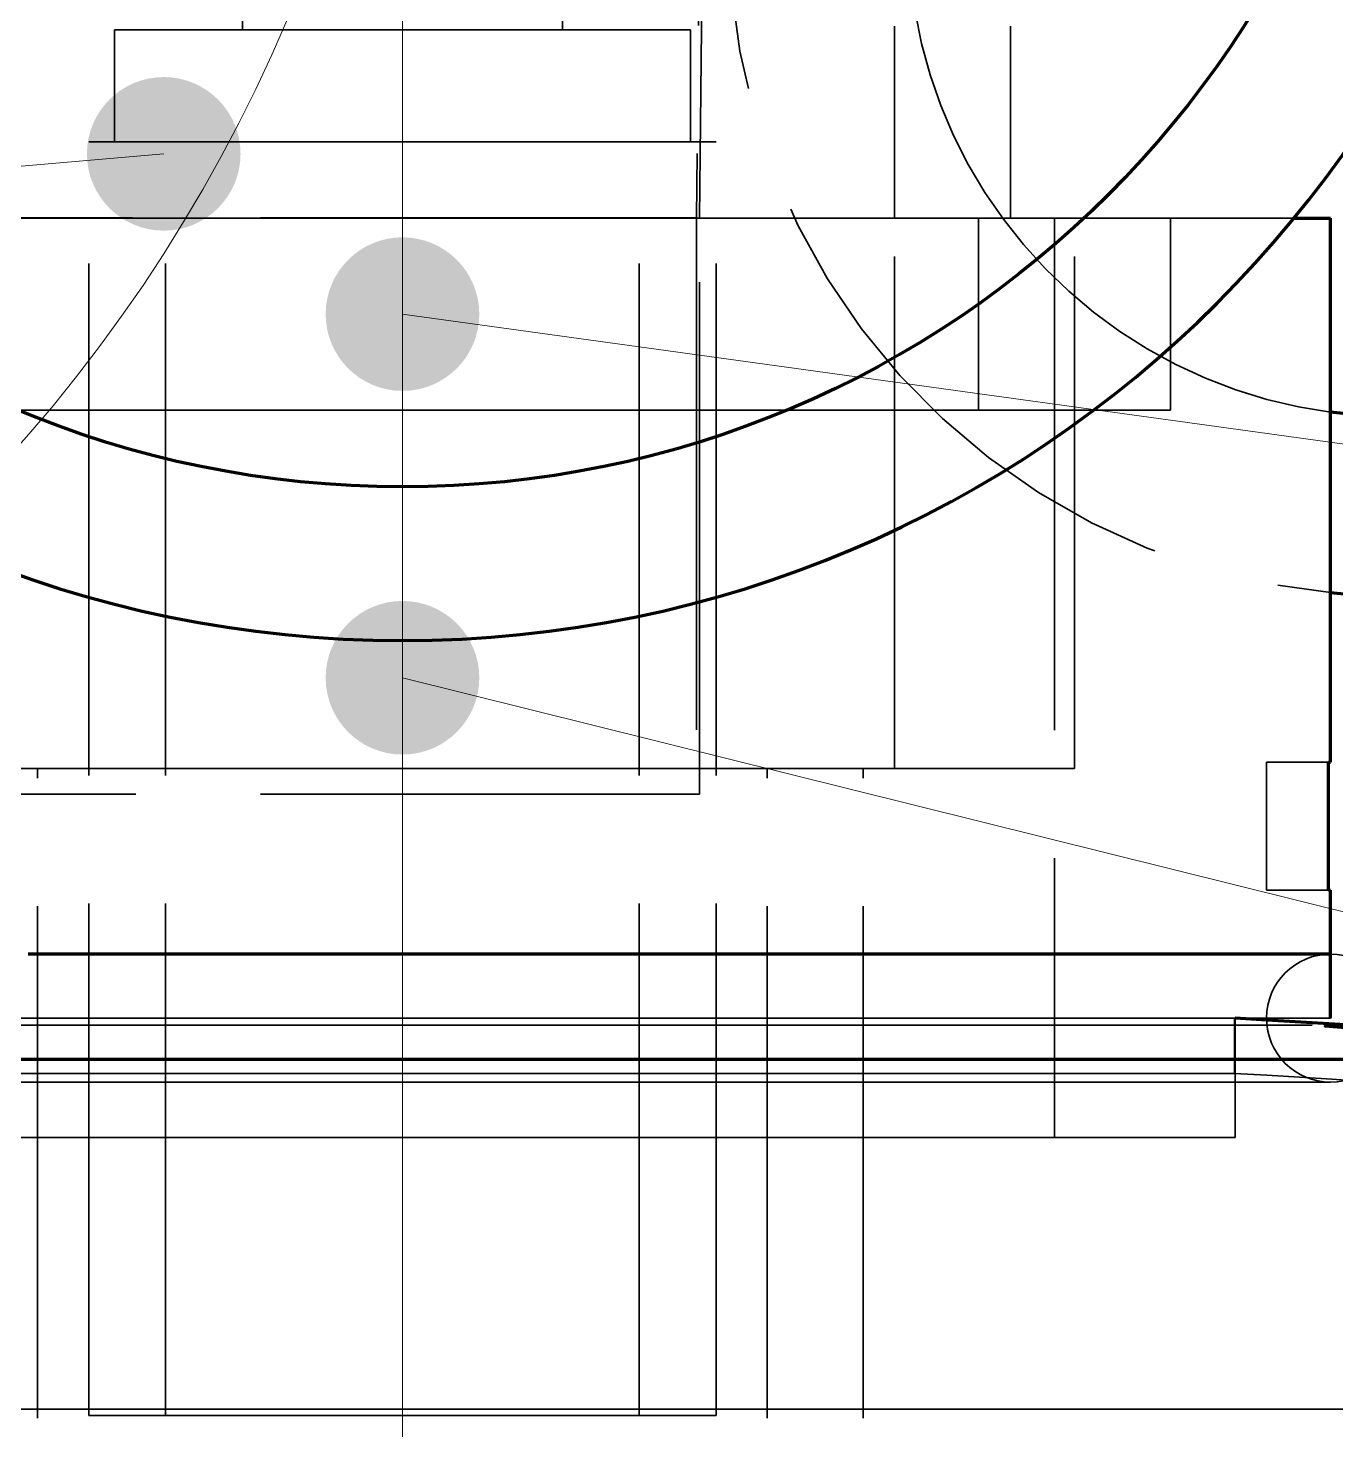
# Model space of a CAD drawing. Header units: millimetres. Extents: x 0 to 2208, y 0 to 420.
# Drawn here: x 86.54 to 96.76, y 238.51 to 249.46 of the extents above; entities that cross this region are included whole.
import ezdxf

# ---------------------------------------------------------------- set-up
doc = ezdxf.new("R2010")
doc.units = ezdxf.units.MM
doc.linetypes.add('IRAM-E-TRAZOS', pattern=[5, 4, -1])
doc.linetypes.add('IRAM-F-TRAZO-PUNTO', pattern=[20, 15, -2, 1, -2])
for name, color, linetype, lineweight in [('01-VISIBLE', 7, 'CONTINUOUS', 70), ('02-OCULTA', 4, 'IRAM-E-TRAZOS', 35), ('03-EJE', 1, 'IRAM-F-TRAZO-PUNTO', 18), ('08-FINA', 5, 'CONTINUOUS', 18)]:
    doc.layers.add(name, color=color, linetype=linetype, lineweight=lineweight)

msp = doc.modelspace()

# ---------------------------------------------------------------- hatches: boundary and pattern name
at = {"layer": '08-FINA'}
h = msp.add_hatch(color=7, dxfattribs=at)
h.dxf.hatch_style = 1
edge = h.paths.add_edge_path()
edge.add_arc((87.6, 248.475), 0.6, 0, 360)
h = msp.add_hatch(color=7, dxfattribs=at)
h.dxf.hatch_style = 1
edge = h.paths.add_edge_path()
edge.add_arc((89.465, 247.223), 0.6, 0, 360)
h = msp.add_hatch(color=7, dxfattribs=at)
h.dxf.hatch_style = 1
edge = h.paths.add_edge_path()
edge.add_arc((89.465, 244.382), 0.6, 0, 360)

# ---------------------------------------------------------------- linework, layer by layer
at = {"layer": '01-VISIBLE'}
for p, q in [((96.715, 243.723), (96.715, 247.973)), ((96.698, 242.723), (96.698, 243.723)), ((96.715, 241.723), (96.715, 242.723))]:
    msp.add_line(p, q, dxfattribs=at)
for points in [[(96.43, 247.973), (96.477, 247.973), (96.525, 247.973), (96.572, 247.973), (96.62, 247.973), (96.667, 247.973), (96.715, 247.973)], [(96.965, 246.431), (96.715, 246.456)], [(96.698, 243.723), (96.701, 243.723), (96.703, 243.723), (96.706, 243.723), (96.709, 243.723), (96.712, 243.723), (96.715, 243.723)], [(96.698, 242.723), (96.701, 242.723), (96.703, 242.723), (96.706, 242.723), (96.709, 242.723), (96.712, 242.723), (96.715, 242.723)], [(96.715, 242.223), (96.461, 242.223), (96.206, 242.223), (95.952, 242.223), (95.697, 242.223), (95.443, 242.223), (95.189, 242.223), (94.934, 242.223), (94.68, 242.223), (94.426, 242.223), (94.171, 242.223), (93.917, 242.223), (93.662, 242.223), (93.408, 242.223), (93.154, 242.223), (92.899, 242.223), (92.645, 242.223), (92.39, 242.223), (92.136, 242.223), (91.882, 242.223), (91.627, 242.223), (91.373, 242.223), (91.119, 242.223), (90.864, 242.223), (90.61, 242.223), (90.355, 242.223), (90.101, 242.223), (89.847, 242.223), (89.592, 242.223), (89.338, 242.223), (89.083, 242.223), (88.829, 242.223), (88.575, 242.223), (88.32, 242.223), (88.066, 242.223), (87.811, 242.223), (87.557, 242.223), (87.303, 242.223), (87.048, 242.223), (86.794, 242.223), (86.54, 242.223)], [(97.003, 241.659), (96.745, 241.675), (96.482, 241.691), (96.217, 241.707), (95.97, 241.723)], [(96.925, 241.64), (96.674, 241.659), (96.707, 241.664), (96.964, 241.649)], [(86.331, 241.402), (86.582, 241.402), (86.833, 241.402), (87.083, 241.402), (87.334, 241.402), (87.585, 241.402), (87.835, 241.402), (88.086, 241.402), (88.337, 241.402), (88.588, 241.402), (88.838, 241.402), (89.089, 241.402), (89.34, 241.402), (89.59, 241.402), (89.841, 241.402), (90.092, 241.402), (90.342, 241.402), (90.593, 241.402), (90.844, 241.402), (91.095, 241.402), (91.345, 241.402), (91.596, 241.402), (91.847, 241.402), (92.097, 241.402), (92.348, 241.402), (92.599, 241.402), (92.85, 241.402), (93.1, 241.402), (93.351, 241.402), (93.602, 241.402), (93.852, 241.402), (94.103, 241.402), (94.354, 241.402), (94.604, 241.402), (94.855, 241.402), (95.106, 241.402), (95.357, 241.402), (95.607, 241.402), (95.858, 241.402), (96.109, 241.402), (96.359, 241.402), (96.61, 241.402), (96.861, 241.402)]]:
    msp.add_lwpolyline(points, dxfattribs=at)
msp.add_circle((89.465, 253.673), 7.8, dxfattribs=at)
for centre, radius, start, end in [((89.465, 253.673), 9, 90, -90), ((89.465, 253.673), 9, -90, 90), ((97.215, 250.223), 5.2, -95.5177, -3.8041)]:
    msp.add_arc(centre, radius, start, end, dxfattribs=at)
at = {"layer": '02-OCULTA'}
for p, q in [((88.215, 249.443), (88.215, 259.943)), ((90.715, 249.443), (90.715, 259.943)), ((91.818, 253.477), (91.761, 247.975)), ((91.786, 247.973), (91.844, 253.473)), ((87.215, 248.568), (87.215, 249.443)), ((91.715, 248.568), (91.715, 249.443)), ((93.309, 247.973), (93.309, 249.473)), ((94.215, 247.973), (94.215, 249.473)), ((87.015, 238.618), (87.015, 248.568)), ((87.615, 238.618), (87.615, 248.568)), ((91.315, 238.618), (91.315, 248.568)), ((91.915, 238.618), (91.915, 248.568)), ((83.357, 247.975), (91.761, 247.975)), ((91.786, 247.973), (83.383, 247.973)), ((91.761, 247.975), (91.761, 243.473)), ((91.786, 243.473), (91.786, 247.973)), ((93.309, 243.673), (93.309, 247.973)), ((93.965, 246.473), (93.965, 247.973)), ((94.559, 247.973), (94.559, 240.791)), ((94.715, 243.673), (94.715, 247.973)), ((95.465, 246.473), (95.465, 247.973)), ((96.215, 243.723), (96.698, 243.723)), ((96.215, 242.723), (96.215, 243.723)), ((96.215, 242.723), (96.215, 243.723)), ((96.215, 243.723), (96.698, 243.723)), ((96.698, 242.723), (96.698, 243.723)), ((86.615, 108.598), (86.615, 243.673)), ((92.315, 108.598), (92.315, 243.673)), ((93.065, 108.598), (93.065, 243.673)), ((83.357, 243.473), (91.761, 243.473)), ((83.383, 243.473), (91.786, 243.473)), ((91.761, 243.473), (91.786, 243.473)), ((96.215, 242.723), (96.698, 242.723)), ((96.215, 242.723), (96.698, 242.723)), ((95.965, 241.723), (95.965, 241.291)), ((95.97, 240.791), (95.97, 241.723))]:
    msp.add_line(p, q, dxfattribs=at)
for points in [[(96.715, 246.456), (96.464, 246.498), (96.217, 246.556), (95.974, 246.631), (95.737, 246.722), (95.506, 246.829), (95.283, 246.951), (95.069, 247.087), (94.864, 247.237), (94.67, 247.401), (94.487, 247.578), (94.316, 247.766), (94.159, 247.965), (94.015, 248.174), (93.885, 248.393), (93.77, 248.619), (93.67, 248.853), (93.587, 249.093), (93.519, 249.338), (93.469, 249.587)], [(91.715, 249.443), (91.465, 249.443), (91.215, 249.443), (90.965, 249.443), (90.715, 249.443), (90.465, 249.443), (90.215, 249.443), (89.965, 249.443), (89.715, 249.443), (89.465, 249.443), (89.215, 249.443), (88.965, 249.443), (88.715, 249.443), (88.465, 249.443), (88.215, 249.443), (87.965, 249.443), (87.715, 249.443), (87.465, 249.443), (87.215, 249.443)], [(87.215, 249.443), (87.465, 249.443), (87.715, 249.443), (87.965, 249.443), (88.215, 249.443), (88.465, 249.443), (88.715, 249.443), (88.965, 249.443), (89.215, 249.443), (89.465, 249.443), (89.715, 249.443), (89.965, 249.443), (90.215, 249.443), (90.465, 249.443), (90.715, 249.443), (90.965, 249.443), (91.215, 249.443), (91.465, 249.443), (91.715, 249.443)], [(90.715, 249.443), (90.465, 249.443), (90.215, 249.443), (89.965, 249.443), (89.715, 249.443), (89.465, 249.443), (89.215, 249.443), (88.965, 249.443), (88.715, 249.443), (88.465, 249.443), (88.215, 249.443)], [(88.215, 249.443), (88.465, 249.443), (88.715, 249.443), (88.965, 249.443), (89.215, 249.443), (89.465, 249.443), (89.715, 249.443), (89.965, 249.443), (90.215, 249.443), (90.465, 249.443), (90.715, 249.443)], [(91.915, 248.568), (91.657, 248.568), (91.399, 248.568), (91.141, 248.568), (90.883, 248.568), (90.626, 248.568), (90.368, 248.568), (90.11, 248.568), (89.852, 248.568), (89.594, 248.568), (89.336, 248.568), (89.078, 248.568), (88.82, 248.568), (88.562, 248.568), (88.304, 248.568), (88.047, 248.568), (87.789, 248.568), (87.531, 248.568), (87.273, 248.568), (87.015, 248.568)], [(87.015, 248.568), (87.273, 248.568), (87.531, 248.568), (87.789, 248.568), (88.047, 248.568), (88.304, 248.568), (88.562, 248.568), (88.82, 248.568), (89.078, 248.568), (89.336, 248.568), (89.594, 248.568), (89.852, 248.568), (90.11, 248.568), (90.368, 248.568), (90.626, 248.568), (90.883, 248.568), (91.141, 248.568), (91.399, 248.568), (91.657, 248.568), (91.915, 248.568)], [(91.715, 248.568), (91.465, 248.568), (91.215, 248.568), (90.965, 248.568), (90.715, 248.568), (90.465, 248.568), (90.215, 248.568), (89.965, 248.568), (89.715, 248.568), (89.465, 248.568), (89.215, 248.568), (88.965, 248.568), (88.715, 248.568), (88.465, 248.568), (88.215, 248.568), (87.965, 248.568), (87.715, 248.568), (87.465, 248.568), (87.215, 248.568)], [(87.215, 248.568), (87.465, 248.568), (87.715, 248.568), (87.965, 248.568), (88.215, 248.568), (88.465, 248.568), (88.715, 248.568), (88.965, 248.568), (89.215, 248.568), (89.465, 248.568), (89.715, 248.568), (89.965, 248.568), (90.215, 248.568), (90.465, 248.568), (90.715, 248.568), (90.965, 248.568), (91.215, 248.568), (91.465, 248.568), (91.715, 248.568)], [(91.315, 248.568), (91.051, 248.568), (90.786, 248.568), (90.522, 248.568), (90.258, 248.568), (89.994, 248.568), (89.729, 248.568), (89.465, 248.568), (89.201, 248.568), (88.936, 248.568), (88.672, 248.568), (88.408, 248.568), (88.144, 248.568), (87.879, 248.568), (87.615, 248.568)], [(87.615, 248.568), (87.879, 248.568), (88.144, 248.568), (88.408, 248.568), (88.672, 248.568), (88.936, 248.568), (89.201, 248.568), (89.465, 248.568), (89.729, 248.568), (89.994, 248.568), (90.258, 248.568), (90.522, 248.568), (90.786, 248.568), (91.051, 248.568), (91.315, 248.568)], [(86.299, 247.973), (86.552, 247.973), (86.806, 247.973), (87.059, 247.973), (87.312, 247.973), (87.565, 247.973), (87.819, 247.973), (88.072, 247.973), (88.325, 247.973), (88.579, 247.973), (88.832, 247.973), (89.085, 247.973), (89.338, 247.973), (89.592, 247.973), (89.845, 247.973), (90.098, 247.973), (90.351, 247.973), (90.605, 247.973), (90.858, 247.973), (91.111, 247.973), (91.365, 247.973), (91.618, 247.973), (91.871, 247.973), (92.124, 247.973), (92.378, 247.973), (92.631, 247.973), (92.884, 247.973), (93.137, 247.973), (93.391, 247.973), (93.644, 247.973), (93.897, 247.973), (94.15, 247.973), (94.404, 247.973), (94.657, 247.973), (94.91, 247.973), (95.164, 247.973), (95.417, 247.973), (95.67, 247.973), (95.923, 247.973), (96.177, 247.973), (96.43, 247.973)], [(93.309, 247.973), (93.053, 247.973), (92.796, 247.973), (92.54, 247.973), (92.284, 247.973), (92.028, 247.973), (91.771, 247.973), (91.515, 247.973), (91.259, 247.973), (91.003, 247.973), (90.746, 247.973), (90.49, 247.973), (90.234, 247.973), (89.978, 247.973), (89.721, 247.973), (89.465, 247.973), (89.209, 247.973), (88.952, 247.973), (88.696, 247.973), (88.44, 247.973), (88.184, 247.973), (87.927, 247.973), (87.671, 247.973), (87.415, 247.973), (87.159, 247.973), (86.902, 247.973), (86.646, 247.973), (86.39, 247.973)], [(86.39, 247.973), (86.646, 247.973), (86.902, 247.973), (87.159, 247.973), (87.415, 247.973), (87.671, 247.973), (87.927, 247.973), (88.184, 247.973), (88.44, 247.973), (88.696, 247.973), (88.952, 247.973), (89.209, 247.973), (89.465, 247.973), (89.721, 247.973), (89.978, 247.973), (90.234, 247.973), (90.49, 247.973), (90.746, 247.973), (91.003, 247.973), (91.259, 247.973), (91.515, 247.973), (91.771, 247.973), (92.028, 247.973), (92.284, 247.973), (92.54, 247.973), (92.796, 247.973), (93.053, 247.973), (93.309, 247.973)], [(93.309, 247.973), (93.053, 247.973), (92.796, 247.973), (92.54, 247.973), (92.284, 247.973), (92.028, 247.973), (91.771, 247.973), (91.515, 247.973), (91.259, 247.973), (91.003, 247.973), (90.746, 247.973), (90.49, 247.973), (90.234, 247.973), (89.978, 247.973), (89.721, 247.973), (89.465, 247.973), (89.209, 247.973), (88.952, 247.973), (88.696, 247.973), (88.44, 247.973), (88.184, 247.973), (87.927, 247.973), (87.671, 247.973), (87.415, 247.973), (87.159, 247.973), (86.902, 247.973), (86.646, 247.973), (86.39, 247.973)], [(86.39, 247.973), (86.646, 247.973), (86.902, 247.973), (87.159, 247.973), (87.415, 247.973), (87.671, 247.973), (87.927, 247.973), (88.184, 247.973), (88.44, 247.973), (88.696, 247.973), (88.952, 247.973), (89.209, 247.973), (89.465, 247.973), (89.721, 247.973), (89.978, 247.973), (90.234, 247.973), (90.49, 247.973), (90.746, 247.973), (91.003, 247.973), (91.259, 247.973), (91.515, 247.973), (91.771, 247.973), (92.028, 247.973), (92.284, 247.973), (92.54, 247.973), (92.796, 247.973), (93.053, 247.973), (93.309, 247.973)], [(94.559, 247.973), (94.304, 247.973), (94.05, 247.973), (93.795, 247.973), (93.54, 247.973), (93.285, 247.973), (93.031, 247.973), (92.776, 247.973), (92.521, 247.973), (92.267, 247.973), (92.012, 247.973), (91.757, 247.973), (91.503, 247.973), (91.248, 247.973), (90.993, 247.973), (90.739, 247.973), (90.484, 247.973), (90.229, 247.973), (89.974, 247.973), (89.72, 247.973), (89.465, 247.973), (89.21, 247.973), (88.956, 247.973), (88.701, 247.973), (88.446, 247.973), (88.192, 247.973), (87.937, 247.973), (87.682, 247.973), (87.427, 247.973), (87.173, 247.973), (86.918, 247.973), (86.663, 247.973), (86.409, 247.973)], [(86.409, 247.973), (86.663, 247.973), (86.918, 247.973), (87.173, 247.973), (87.427, 247.973), (87.682, 247.973), (87.937, 247.973), (88.192, 247.973), (88.446, 247.973), (88.701, 247.973), (88.956, 247.973), (89.21, 247.973), (89.465, 247.973), (89.72, 247.973), (89.974, 247.973), (90.229, 247.973), (90.484, 247.973), (90.739, 247.973), (90.993, 247.973), (91.248, 247.973), (91.503, 247.973), (91.757, 247.973), (92.012, 247.973), (92.267, 247.973), (92.521, 247.973), (92.776, 247.973), (93.031, 247.973), (93.285, 247.973), (93.54, 247.973), (93.795, 247.973), (94.05, 247.973), (94.304, 247.973), (94.559, 247.973)], [(96.715, 247.973), (96.465, 247.973), (96.215, 247.973), (95.965, 247.973), (95.715, 247.973), (95.465, 247.973), (95.215, 247.973), (94.965, 247.973), (94.715, 247.973), (94.465, 247.973), (94.215, 247.973), (93.965, 247.973), (93.715, 247.973), (93.465, 247.973), (93.215, 247.973), (92.965, 247.973), (92.715, 247.973), (92.465, 247.973), (92.215, 247.973), (91.965, 247.973), (91.715, 247.973), (91.465, 247.973), (91.215, 247.973), (90.965, 247.973), (90.715, 247.973), (90.465, 247.973), (90.215, 247.973), (89.965, 247.973), (89.715, 247.973), (89.465, 247.973), (89.215, 247.973), (88.965, 247.973), (88.715, 247.973), (88.465, 247.973), (88.215, 247.973), (87.965, 247.973), (87.715, 247.973), (87.465, 247.973), (87.215, 247.973), (86.965, 247.973), (86.715, 247.973), (86.465, 247.973)], [(94.715, 247.973), (94.465, 247.973), (94.215, 247.973), (93.965, 247.973), (93.715, 247.973), (93.465, 247.973), (93.215, 247.973), (92.965, 247.973), (92.715, 247.973), (92.465, 247.973), (92.215, 247.973), (91.965, 247.973), (91.715, 247.973), (91.465, 247.973), (91.215, 247.973), (90.965, 247.973), (90.715, 247.973), (90.465, 247.973), (90.215, 247.973), (89.965, 247.973), (89.715, 247.973), (89.465, 247.973), (89.215, 247.973), (88.965, 247.973), (88.715, 247.973), (88.465, 247.973), (88.215, 247.973), (87.965, 247.973), (87.715, 247.973), (87.465, 247.973), (87.215, 247.973), (86.965, 247.973), (86.715, 247.973), (86.465, 247.973)], [(86.465, 247.973), (86.715, 247.973), (86.965, 247.973), (87.215, 247.973), (87.465, 247.973), (87.715, 247.973), (87.965, 247.973), (88.215, 247.973), (88.465, 247.973), (88.715, 247.973), (88.965, 247.973), (89.215, 247.973), (89.465, 247.973), (89.715, 247.973), (89.965, 247.973), (90.215, 247.973), (90.465, 247.973), (90.715, 247.973), (90.965, 247.973), (91.215, 247.973), (91.465, 247.973), (91.715, 247.973), (91.965, 247.973), (92.215, 247.973), (92.465, 247.973), (92.715, 247.973), (92.965, 247.973), (93.215, 247.973), (93.465, 247.973), (93.715, 247.973), (93.965, 247.973), (94.215, 247.973), (94.465, 247.973), (94.715, 247.973)], [(94.215, 247.973), (93.965, 247.973), (93.715, 247.973), (93.465, 247.973), (93.215, 247.973), (92.965, 247.973), (92.715, 247.973), (92.465, 247.973), (92.215, 247.973), (91.965, 247.973), (91.715, 247.973), (91.465, 247.973), (91.215, 247.973), (90.965, 247.973), (90.715, 247.973), (90.465, 247.973), (90.215, 247.973), (89.965, 247.973), (89.715, 247.973), (89.465, 247.973), (89.215, 247.973), (88.965, 247.973), (88.715, 247.973), (88.465, 247.973), (88.215, 247.973), (87.965, 247.973), (87.715, 247.973), (87.465, 247.973), (87.215, 247.973), (86.965, 247.973), (86.715, 247.973), (86.465, 247.973)], [(86.465, 247.973), (86.715, 247.973), (86.965, 247.973), (87.215, 247.973), (87.465, 247.973), (87.715, 247.973), (87.965, 247.973), (88.215, 247.973), (88.465, 247.973), (88.715, 247.973), (88.965, 247.973), (89.215, 247.973), (89.465, 247.973), (89.715, 247.973), (89.965, 247.973), (90.215, 247.973), (90.465, 247.973), (90.715, 247.973), (90.965, 247.973), (91.215, 247.973), (91.465, 247.973), (91.715, 247.973), (91.965, 247.973), (92.215, 247.973), (92.465, 247.973), (92.715, 247.973), (92.965, 247.973), (93.215, 247.973), (93.465, 247.973), (93.715, 247.973), (93.965, 247.973), (94.215, 247.973)], [(95.465, 247.973), (95.215, 247.973), (94.965, 247.973), (94.715, 247.973), (94.465, 247.973), (94.215, 247.973), (93.965, 247.973), (93.715, 247.973), (93.465, 247.973), (93.215, 247.973), (92.965, 247.973), (92.715, 247.973), (92.465, 247.973), (92.215, 247.973), (91.965, 247.973), (91.715, 247.973), (91.465, 247.973), (91.215, 247.973), (90.965, 247.973), (90.715, 247.973), (90.465, 247.973), (90.215, 247.973), (89.965, 247.973), (89.715, 247.973), (89.465, 247.973), (89.215, 247.973), (88.965, 247.973), (88.715, 247.973), (88.465, 247.973), (88.215, 247.973), (87.965, 247.973), (87.715, 247.973), (87.465, 247.973), (87.215, 247.973), (86.965, 247.973), (86.715, 247.973), (86.465, 247.973)], [(86.465, 247.973), (86.715, 247.973), (86.965, 247.973), (87.215, 247.973), (87.465, 247.973), (87.715, 247.973), (87.965, 247.973), (88.215, 247.973), (88.465, 247.973), (88.715, 247.973), (88.965, 247.973), (89.215, 247.973), (89.465, 247.973), (89.715, 247.973), (89.965, 247.973), (90.215, 247.973), (90.465, 247.973), (90.715, 247.973), (90.965, 247.973), (91.215, 247.973), (91.465, 247.973), (91.715, 247.973), (91.965, 247.973), (92.215, 247.973), (92.465, 247.973), (92.715, 247.973), (92.965, 247.973), (93.215, 247.973), (93.465, 247.973), (93.715, 247.973), (93.965, 247.973), (94.215, 247.973), (94.465, 247.973), (94.715, 247.973), (94.965, 247.973), (95.215, 247.973), (95.465, 247.973)], [(93.965, 247.973), (93.715, 247.973), (93.465, 247.973), (93.215, 247.973), (92.965, 247.973), (92.715, 247.973), (92.465, 247.973), (92.215, 247.973), (91.965, 247.973), (91.715, 247.973), (91.465, 247.973), (91.215, 247.973), (90.965, 247.973), (90.715, 247.973), (90.465, 247.973), (90.215, 247.973), (89.965, 247.973), (89.715, 247.973), (89.465, 247.973), (89.215, 247.973), (88.965, 247.973), (88.715, 247.973), (88.465, 247.973), (88.215, 247.973), (87.965, 247.973), (87.715, 247.973), (87.465, 247.973), (87.215, 247.973), (86.965, 247.973), (86.715, 247.973), (86.465, 247.973)], [(86.465, 247.973), (86.715, 247.973), (86.965, 247.973), (87.215, 247.973), (87.465, 247.973), (87.715, 247.973), (87.965, 247.973), (88.215, 247.973), (88.465, 247.973), (88.715, 247.973), (88.965, 247.973), (89.215, 247.973), (89.465, 247.973), (89.715, 247.973), (89.965, 247.973), (90.215, 247.973), (90.465, 247.973), (90.715, 247.973), (90.965, 247.973), (91.215, 247.973), (91.465, 247.973), (91.715, 247.973), (91.965, 247.973), (92.215, 247.973), (92.465, 247.973), (92.715, 247.973), (92.965, 247.973), (93.215, 247.973), (93.465, 247.973), (93.715, 247.973), (93.965, 247.973)], [(95.465, 246.473), (95.215, 246.473), (94.965, 246.473), (94.715, 246.473), (94.465, 246.473), (94.215, 246.473), (93.965, 246.473), (93.715, 246.473), (93.465, 246.473), (93.215, 246.473), (92.965, 246.473), (92.715, 246.473), (92.465, 246.473), (92.215, 246.473), (91.965, 246.473), (91.715, 246.473), (91.465, 246.473), (91.215, 246.473), (90.965, 246.473), (90.715, 246.473), (90.465, 246.473), (90.215, 246.473), (89.965, 246.473), (89.715, 246.473), (89.465, 246.473), (89.215, 246.473), (88.965, 246.473), (88.715, 246.473), (88.465, 246.473), (88.215, 246.473), (87.965, 246.473), (87.715, 246.473), (87.465, 246.473), (87.215, 246.473), (86.965, 246.473), (86.715, 246.473), (86.465, 246.473)], [(86.465, 246.473), (86.715, 246.473), (86.965, 246.473), (87.215, 246.473), (87.465, 246.473), (87.715, 246.473), (87.965, 246.473), (88.215, 246.473), (88.465, 246.473), (88.715, 246.473), (88.965, 246.473), (89.215, 246.473), (89.465, 246.473), (89.715, 246.473), (89.965, 246.473), (90.215, 246.473), (90.465, 246.473), (90.715, 246.473), (90.965, 246.473), (91.215, 246.473), (91.465, 246.473), (91.715, 246.473), (91.965, 246.473), (92.215, 246.473), (92.465, 246.473), (92.715, 246.473), (92.965, 246.473), (93.215, 246.473), (93.465, 246.473), (93.715, 246.473), (93.965, 246.473), (94.215, 246.473), (94.465, 246.473), (94.715, 246.473), (94.965, 246.473), (95.215, 246.473), (95.465, 246.473)], [(93.965, 246.473), (93.715, 246.473), (93.465, 246.473), (93.215, 246.473), (92.965, 246.473), (92.715, 246.473), (92.465, 246.473), (92.215, 246.473), (91.965, 246.473), (91.715, 246.473), (91.465, 246.473), (91.215, 246.473), (90.965, 246.473), (90.715, 246.473), (90.465, 246.473), (90.215, 246.473), (89.965, 246.473), (89.715, 246.473), (89.465, 246.473), (89.215, 246.473), (88.965, 246.473), (88.715, 246.473), (88.465, 246.473), (88.215, 246.473), (87.965, 246.473), (87.715, 246.473), (87.465, 246.473), (87.215, 246.473), (86.965, 246.473), (86.715, 246.473), (86.465, 246.473)], [(86.465, 246.473), (86.715, 246.473), (86.965, 246.473), (87.215, 246.473), (87.465, 246.473), (87.715, 246.473), (87.965, 246.473), (88.215, 246.473), (88.465, 246.473), (88.715, 246.473), (88.965, 246.473), (89.215, 246.473), (89.465, 246.473), (89.715, 246.473), (89.965, 246.473), (90.215, 246.473), (90.465, 246.473), (90.715, 246.473), (90.965, 246.473), (91.215, 246.473), (91.465, 246.473), (91.715, 246.473), (91.965, 246.473), (92.215, 246.473), (92.465, 246.473), (92.715, 246.473), (92.965, 246.473), (93.215, 246.473), (93.465, 246.473), (93.715, 246.473), (93.965, 246.473)], [(96.715, 243.723), (96.712, 243.723), (96.709, 243.723), (96.706, 243.723), (96.703, 243.723), (96.701, 243.723), (96.698, 243.723)], [(93.065, 243.673), (92.808, 243.673), (92.551, 243.673), (92.294, 243.673), (92.036, 243.673), (91.779, 243.673), (91.522, 243.673), (91.265, 243.673), (91.008, 243.673), (90.751, 243.673), (90.494, 243.673), (90.236, 243.673), (89.979, 243.673), (89.722, 243.673), (89.465, 243.673), (89.208, 243.673), (88.951, 243.673), (88.694, 243.673), (88.436, 243.673), (88.179, 243.673), (87.922, 243.673), (87.665, 243.673), (87.408, 243.673), (87.151, 243.673), (86.894, 243.673), (86.636, 243.673), (86.379, 243.673)], [(86.379, 243.673), (86.636, 243.673), (86.894, 243.673), (87.151, 243.673), (87.408, 243.673), (87.665, 243.673), (87.922, 243.673), (88.179, 243.673), (88.436, 243.673), (88.694, 243.673), (88.951, 243.673), (89.208, 243.673), (89.465, 243.673), (89.722, 243.673), (89.979, 243.673), (90.236, 243.673), (90.494, 243.673), (90.751, 243.673), (91.008, 243.673), (91.265, 243.673), (91.522, 243.673), (91.779, 243.673), (92.036, 243.673), (92.294, 243.673), (92.551, 243.673), (92.808, 243.673), (93.065, 243.673)], [(93.309, 243.673), (93.053, 243.673), (92.796, 243.673), (92.54, 243.673), (92.284, 243.673), (92.028, 243.673), (91.771, 243.673), (91.515, 243.673), (91.259, 243.673), (91.003, 243.673), (90.746, 243.673), (90.49, 243.673), (90.234, 243.673), (89.978, 243.673), (89.721, 243.673), (89.465, 243.673), (89.209, 243.673), (88.952, 243.673), (88.696, 243.673), (88.44, 243.673), (88.184, 243.673), (87.927, 243.673), (87.671, 243.673), (87.415, 243.673), (87.159, 243.673), (86.902, 243.673), (86.646, 243.673), (86.39, 243.673)], [(86.39, 243.673), (86.646, 243.673), (86.902, 243.673), (87.159, 243.673), (87.415, 243.673), (87.671, 243.673), (87.927, 243.673), (88.184, 243.673), (88.44, 243.673), (88.696, 243.673), (88.952, 243.673), (89.209, 243.673), (89.465, 243.673), (89.721, 243.673), (89.978, 243.673), (90.234, 243.673), (90.49, 243.673), (90.746, 243.673), (91.003, 243.673), (91.259, 243.673), (91.515, 243.673), (91.771, 243.673), (92.028, 243.673), (92.284, 243.673), (92.54, 243.673), (92.796, 243.673), (93.053, 243.673), (93.309, 243.673)], [(94.715, 243.673), (94.465, 243.673), (94.215, 243.673), (93.965, 243.673), (93.715, 243.673), (93.465, 243.673), (93.215, 243.673), (92.965, 243.673), (92.715, 243.673), (92.465, 243.673), (92.215, 243.673), (91.965, 243.673), (91.715, 243.673), (91.465, 243.673), (91.215, 243.673), (90.965, 243.673), (90.715, 243.673), (90.465, 243.673), (90.215, 243.673), (89.965, 243.673), (89.715, 243.673), (89.465, 243.673), (89.215, 243.673), (88.965, 243.673), (88.715, 243.673), (88.465, 243.673), (88.215, 243.673), (87.965, 243.673), (87.715, 243.673), (87.465, 243.673), (87.215, 243.673), (86.965, 243.673), (86.715, 243.673), (86.465, 243.673)], [(86.465, 243.673), (86.715, 243.673), (86.965, 243.673), (87.215, 243.673), (87.465, 243.673), (87.715, 243.673), (87.965, 243.673), (88.215, 243.673), (88.465, 243.673), (88.715, 243.673), (88.965, 243.673), (89.215, 243.673), (89.465, 243.673), (89.715, 243.673), (89.965, 243.673), (90.215, 243.673), (90.465, 243.673), (90.715, 243.673), (90.965, 243.673), (91.215, 243.673), (91.465, 243.673), (91.715, 243.673), (91.965, 243.673), (92.215, 243.673), (92.465, 243.673), (92.715, 243.673), (92.965, 243.673), (93.215, 243.673), (93.465, 243.673), (93.715, 243.673), (93.965, 243.673), (94.215, 243.673), (94.465, 243.673), (94.715, 243.673)], [(92.315, 243.673), (92.056, 243.673), (91.797, 243.673), (91.538, 243.673), (91.279, 243.673), (91.02, 243.673), (90.76, 243.673), (90.501, 243.673), (90.242, 243.673), (89.983, 243.673), (89.724, 243.673), (89.465, 243.673), (89.206, 243.673), (88.947, 243.673), (88.688, 243.673), (88.429, 243.673), (88.17, 243.673), (87.91, 243.673), (87.651, 243.673), (87.392, 243.673), (87.133, 243.673), (86.874, 243.673), (86.615, 243.673)], [(86.615, 243.673), (86.874, 243.673), (87.133, 243.673), (87.392, 243.673), (87.651, 243.673), (87.91, 243.673), (88.17, 243.673), (88.429, 243.673), (88.688, 243.673), (88.947, 243.673), (89.206, 243.673), (89.465, 243.673), (89.724, 243.673), (89.983, 243.673), (90.242, 243.673), (90.501, 243.673), (90.76, 243.673), (91.02, 243.673), (91.279, 243.673), (91.538, 243.673), (91.797, 243.673), (92.056, 243.673), (92.315, 243.673)], [(96.715, 242.723), (96.712, 242.723), (96.709, 242.723), (96.706, 242.723), (96.703, 242.723), (96.701, 242.723), (96.698, 242.723)], [(96.715, 242.223), (96.461, 242.223), (96.206, 242.223), (95.952, 242.223), (95.697, 242.223), (95.443, 242.223), (95.189, 242.223), (94.934, 242.223), (94.68, 242.223), (94.426, 242.223), (94.171, 242.223), (93.917, 242.223), (93.662, 242.223), (93.408, 242.223), (93.154, 242.223), (92.899, 242.223), (92.645, 242.223), (92.39, 242.223), (92.136, 242.223), (91.882, 242.223), (91.627, 242.223), (91.373, 242.223), (91.119, 242.223), (90.864, 242.223), (90.61, 242.223), (90.355, 242.223), (90.101, 242.223), (89.847, 242.223), (89.592, 242.223), (89.338, 242.223), (89.083, 242.223), (88.829, 242.223), (88.575, 242.223), (88.32, 242.223), (88.066, 242.223), (87.811, 242.223), (87.557, 242.223), (87.303, 242.223), (87.048, 242.223), (86.794, 242.223), (86.54, 242.223)], [(96.571, 241.669), (96.317, 241.669), (96.064, 241.669), (95.81, 241.669), (95.556, 241.669), (95.302, 241.669), (95.048, 241.669), (94.795, 241.669), (94.541, 241.669), (94.287, 241.669), (94.033, 241.669), (93.779, 241.669), (93.526, 241.669), (93.272, 241.669), (93.018, 241.669), (92.764, 241.669), (92.511, 241.669), (92.257, 241.669), (92.003, 241.669), (91.749, 241.669), (91.495, 241.669), (91.242, 241.669), (90.988, 241.669), (90.734, 241.669), (90.48, 241.669), (90.226, 241.669), (89.973, 241.669), (89.719, 241.669), (89.465, 241.669), (89.211, 241.669), (88.957, 241.669), (88.704, 241.669), (88.45, 241.669), (88.196, 241.669), (87.942, 241.669), (87.688, 241.669), (87.435, 241.669), (87.181, 241.669), (86.927, 241.669), (86.673, 241.669), (86.419, 241.669)], [(96.571, 241.669), (96.317, 241.669), (96.064, 241.669), (95.81, 241.669), (95.556, 241.669), (95.302, 241.669), (95.048, 241.669), (94.795, 241.669), (94.541, 241.669), (94.287, 241.669), (94.033, 241.669), (93.779, 241.669), (93.526, 241.669), (93.272, 241.669), (93.018, 241.669), (92.764, 241.669), (92.511, 241.669), (92.257, 241.669), (92.003, 241.669), (91.749, 241.669), (91.495, 241.669), (91.242, 241.669), (90.988, 241.669), (90.734, 241.669), (90.48, 241.669), (90.226, 241.669), (89.973, 241.669), (89.719, 241.669), (89.465, 241.669), (89.211, 241.669), (88.957, 241.669), (88.704, 241.669), (88.45, 241.669), (88.196, 241.669), (87.942, 241.669), (87.688, 241.669), (87.435, 241.669), (87.181, 241.669), (86.927, 241.669), (86.673, 241.669), (86.419, 241.669)], [(95.97, 241.723), (95.72, 241.723), (95.47, 241.723), (95.219, 241.723), (94.969, 241.723), (94.719, 241.723), (94.469, 241.723), (94.219, 241.723), (93.968, 241.723), (93.718, 241.723), (93.468, 241.723), (93.218, 241.723), (92.968, 241.723), (92.718, 241.723), (92.467, 241.723), (92.217, 241.723), (91.967, 241.723), (91.717, 241.723), (91.467, 241.723), (91.216, 241.723), (90.966, 241.723), (90.716, 241.723), (90.466, 241.723), (90.216, 241.723), (89.965, 241.723), (89.715, 241.723), (89.465, 241.723), (89.215, 241.723), (88.965, 241.723), (88.714, 241.723), (88.464, 241.723), (88.214, 241.723), (87.964, 241.723), (87.714, 241.723), (87.463, 241.723), (87.213, 241.723), (86.963, 241.723), (86.713, 241.723), (86.463, 241.723)], [(86.463, 241.723), (86.713, 241.723), (86.963, 241.723), (87.213, 241.723), (87.463, 241.723), (87.714, 241.723), (87.964, 241.723), (88.214, 241.723), (88.464, 241.723), (88.714, 241.723), (88.965, 241.723), (89.215, 241.723), (89.465, 241.723), (89.715, 241.723), (89.965, 241.723), (90.216, 241.723), (90.466, 241.723), (90.716, 241.723), (90.966, 241.723), (91.216, 241.723), (91.467, 241.723), (91.717, 241.723), (91.967, 241.723), (92.217, 241.723), (92.467, 241.723), (92.718, 241.723), (92.968, 241.723), (93.218, 241.723), (93.468, 241.723), (93.718, 241.723), (93.968, 241.723), (94.219, 241.723), (94.469, 241.723), (94.719, 241.723), (94.969, 241.723), (95.219, 241.723), (95.47, 241.723), (95.72, 241.723), (95.97, 241.723)], [(95.965, 241.723), (95.715, 241.723), (95.465, 241.723), (95.215, 241.723), (94.965, 241.723), (94.715, 241.723), (94.465, 241.723), (94.215, 241.723), (93.965, 241.723), (93.715, 241.723), (93.465, 241.723), (93.215, 241.723), (92.965, 241.723), (92.715, 241.723), (92.465, 241.723), (92.215, 241.723), (91.965, 241.723), (91.715, 241.723), (91.465, 241.723), (91.215, 241.723), (90.965, 241.723), (90.715, 241.723), (90.465, 241.723), (90.215, 241.723), (89.965, 241.723), (89.715, 241.723), (89.465, 241.723), (89.215, 241.723), (88.965, 241.723), (88.715, 241.723), (88.465, 241.723), (88.215, 241.723), (87.965, 241.723), (87.715, 241.723), (87.465, 241.723), (87.215, 241.723), (86.965, 241.723), (86.715, 241.723), (86.465, 241.723)], [(86.465, 241.723), (86.715, 241.723), (86.965, 241.723), (87.215, 241.723), (87.465, 241.723), (87.715, 241.723), (87.965, 241.723), (88.215, 241.723), (88.465, 241.723), (88.715, 241.723), (88.965, 241.723), (89.215, 241.723), (89.465, 241.723), (89.715, 241.723), (89.965, 241.723), (90.215, 241.723), (90.465, 241.723), (90.715, 241.723), (90.965, 241.723), (91.215, 241.723), (91.465, 241.723), (91.715, 241.723), (91.965, 241.723), (92.215, 241.723), (92.465, 241.723), (92.715, 241.723), (92.965, 241.723), (93.215, 241.723), (93.465, 241.723), (93.715, 241.723), (93.965, 241.723), (94.215, 241.723), (94.465, 241.723), (94.715, 241.723), (94.965, 241.723), (95.215, 241.723), (95.465, 241.723), (95.715, 241.723), (95.965, 241.723)], [(96.715, 241.723), (96.465, 241.723), (96.215, 241.723), (95.965, 241.723), (95.715, 241.723), (95.465, 241.723), (95.215, 241.723), (94.965, 241.723), (94.715, 241.723), (94.465, 241.723), (94.215, 241.723), (93.965, 241.723), (93.715, 241.723), (93.465, 241.723), (93.215, 241.723), (92.965, 241.723), (92.715, 241.723), (92.465, 241.723), (92.215, 241.723), (91.965, 241.723), (91.715, 241.723), (91.465, 241.723), (91.215, 241.723), (90.965, 241.723), (90.715, 241.723), (90.465, 241.723), (90.215, 241.723), (89.965, 241.723), (89.715, 241.723), (89.465, 241.723), (89.215, 241.723), (88.965, 241.723), (88.715, 241.723), (88.465, 241.723), (88.215, 241.723), (87.965, 241.723), (87.715, 241.723), (87.465, 241.723), (87.215, 241.723), (86.965, 241.723), (86.715, 241.723), (86.465, 241.723)], [(86.465, 241.723), (86.715, 241.723), (86.965, 241.723), (87.215, 241.723), (87.465, 241.723), (87.715, 241.723), (87.965, 241.723), (88.215, 241.723), (88.465, 241.723), (88.715, 241.723), (88.965, 241.723), (89.215, 241.723), (89.465, 241.723), (89.715, 241.723), (89.965, 241.723), (90.215, 241.723), (90.465, 241.723), (90.715, 241.723), (90.965, 241.723), (91.215, 241.723), (91.465, 241.723), (91.715, 241.723), (91.965, 241.723), (92.215, 241.723), (92.465, 241.723), (92.715, 241.723), (92.965, 241.723), (93.215, 241.723), (93.465, 241.723), (93.715, 241.723), (93.965, 241.723), (94.215, 241.723), (94.465, 241.723), (94.715, 241.723), (94.965, 241.723), (95.215, 241.723), (95.465, 241.723), (95.715, 241.723), (95.965, 241.723), (96.215, 241.723), (96.465, 241.723), (96.715, 241.723)], [(95.97, 241.723), (95.969, 241.723), (95.968, 241.723), (95.968, 241.723), (95.967, 241.723), (95.966, 241.723), (95.965, 241.723)], [(86.331, 241.402), (86.582, 241.402), (86.833, 241.402), (87.083, 241.402), (87.334, 241.402), (87.585, 241.402), (87.835, 241.402), (88.086, 241.402), (88.337, 241.402), (88.588, 241.402), (88.838, 241.402), (89.089, 241.402), (89.34, 241.402), (89.59, 241.402), (89.841, 241.402), (90.092, 241.402), (90.342, 241.402), (90.593, 241.402), (90.844, 241.402), (91.095, 241.402), (91.345, 241.402), (91.596, 241.402), (91.847, 241.402), (92.097, 241.402), (92.348, 241.402), (92.599, 241.402), (92.85, 241.402), (93.1, 241.402), (93.351, 241.402), (93.602, 241.402), (93.852, 241.402), (94.103, 241.402), (94.354, 241.402), (94.604, 241.402), (94.855, 241.402), (95.106, 241.402), (95.357, 241.402), (95.607, 241.402), (95.858, 241.402), (96.109, 241.402), (96.359, 241.402), (96.61, 241.402), (96.861, 241.402)], [(95.965, 241.291), (95.715, 241.291), (95.465, 241.291), (95.215, 241.291), (94.965, 241.291), (94.715, 241.291), (94.465, 241.291), (94.215, 241.291), (93.965, 241.291), (93.715, 241.291), (93.465, 241.291), (93.215, 241.291), (92.965, 241.291), (92.715, 241.291), (92.465, 241.291), (92.215, 241.291), (91.965, 241.291), (91.715, 241.291), (91.465, 241.291), (91.215, 241.291), (90.965, 241.291), (90.715, 241.291), (90.465, 241.291), (90.215, 241.291), (89.965, 241.291), (89.715, 241.291), (89.465, 241.291), (89.215, 241.291), (88.965, 241.291), (88.715, 241.291), (88.465, 241.291), (88.215, 241.291), (87.965, 241.291), (87.715, 241.291), (87.465, 241.291), (87.215, 241.291), (86.965, 241.291), (86.715, 241.291), (86.465, 241.291)], [(86.465, 241.291), (86.715, 241.291), (86.965, 241.291), (87.215, 241.291), (87.465, 241.291), (87.715, 241.291), (87.965, 241.291), (88.215, 241.291), (88.465, 241.291), (88.715, 241.291), (88.965, 241.291), (89.215, 241.291), (89.465, 241.291), (89.715, 241.291), (89.965, 241.291), (90.215, 241.291), (90.465, 241.291), (90.715, 241.291), (90.965, 241.291), (91.215, 241.291), (91.465, 241.291), (91.715, 241.291), (91.965, 241.291), (92.215, 241.291), (92.465, 241.291), (92.715, 241.291), (92.965, 241.291), (93.215, 241.291), (93.465, 241.291), (93.715, 241.291), (93.965, 241.291), (94.215, 241.291), (94.465, 241.291), (94.715, 241.291), (94.965, 241.291), (95.215, 241.291), (95.465, 241.291), (95.715, 241.291), (95.965, 241.291)], [(95.965, 241.291), (96.218, 241.277), (96.472, 241.262), (96.725, 241.246), (96.978, 241.229)], [(86.465, 241.223), (86.715, 241.223), (86.965, 241.223), (87.215, 241.223), (87.465, 241.223), (87.715, 241.223), (87.965, 241.223), (88.215, 241.223), (88.465, 241.223), (88.715, 241.223), (88.965, 241.223), (89.215, 241.223), (89.465, 241.223), (89.715, 241.223), (89.965, 241.223), (90.215, 241.223), (90.465, 241.223), (90.715, 241.223), (90.965, 241.223), (91.215, 241.223), (91.465, 241.223), (91.715, 241.223), (91.965, 241.223), (92.215, 241.223), (92.465, 241.223), (92.715, 241.223), (92.965, 241.223), (93.215, 241.223), (93.465, 241.223), (93.715, 241.223), (93.965, 241.223), (94.215, 241.223), (94.465, 241.223), (94.715, 241.223), (94.965, 241.223), (95.215, 241.223), (95.465, 241.223), (95.715, 241.223), (95.965, 241.223), (96.215, 241.223), (96.465, 241.223), (96.715, 241.223)], [(86.465, 241.223), (86.715, 241.223), (86.965, 241.223), (87.215, 241.223), (87.465, 241.223), (87.715, 241.223), (87.965, 241.223), (88.215, 241.223), (88.465, 241.223), (88.715, 241.223), (88.965, 241.223), (89.215, 241.223), (89.465, 241.223), (89.715, 241.223), (89.965, 241.223), (90.215, 241.223), (90.465, 241.223), (90.715, 241.223), (90.965, 241.223), (91.215, 241.223), (91.465, 241.223), (91.715, 241.223), (91.965, 241.223), (92.215, 241.223), (92.465, 241.223), (92.715, 241.223), (92.965, 241.223), (93.215, 241.223), (93.465, 241.223), (93.715, 241.223), (93.965, 241.223), (94.215, 241.223), (94.465, 241.223), (94.715, 241.223), (94.965, 241.223), (95.215, 241.223), (95.465, 241.223), (95.715, 241.223), (95.965, 241.223), (96.215, 241.223), (96.465, 241.223), (96.715, 241.223)], [(94.559, 240.791), (94.304, 240.791), (94.05, 240.791), (93.795, 240.791), (93.54, 240.791), (93.285, 240.791), (93.031, 240.791), (92.776, 240.791), (92.521, 240.791), (92.267, 240.791), (92.012, 240.791), (91.757, 240.791), (91.503, 240.791), (91.248, 240.791), (90.993, 240.791), (90.739, 240.791), (90.484, 240.791), (90.229, 240.791), (89.974, 240.791), (89.72, 240.791), (89.465, 240.791), (89.21, 240.791), (88.956, 240.791), (88.701, 240.791), (88.446, 240.791), (88.192, 240.791), (87.937, 240.791), (87.682, 240.791), (87.427, 240.791), (87.173, 240.791), (86.918, 240.791), (86.663, 240.791), (86.409, 240.791)], [(86.409, 240.791), (86.663, 240.791), (86.918, 240.791), (87.173, 240.791), (87.427, 240.791), (87.682, 240.791), (87.937, 240.791), (88.192, 240.791), (88.446, 240.791), (88.701, 240.791), (88.956, 240.791), (89.21, 240.791), (89.465, 240.791), (89.72, 240.791), (89.974, 240.791), (90.229, 240.791), (90.484, 240.791), (90.739, 240.791), (90.993, 240.791), (91.248, 240.791), (91.503, 240.791), (91.757, 240.791), (92.012, 240.791), (92.267, 240.791), (92.521, 240.791), (92.776, 240.791), (93.031, 240.791), (93.285, 240.791), (93.54, 240.791), (93.795, 240.791), (94.05, 240.791), (94.304, 240.791), (94.559, 240.791)], [(95.97, 240.791), (95.72, 240.791), (95.47, 240.791), (95.219, 240.791), (94.969, 240.791), (94.719, 240.791), (94.469, 240.791), (94.219, 240.791), (93.968, 240.791), (93.718, 240.791), (93.468, 240.791), (93.218, 240.791), (92.968, 240.791), (92.718, 240.791), (92.467, 240.791), (92.217, 240.791), (91.967, 240.791), (91.717, 240.791), (91.467, 240.791), (91.216, 240.791), (90.966, 240.791), (90.716, 240.791), (90.466, 240.791), (90.216, 240.791), (89.965, 240.791), (89.715, 240.791), (89.465, 240.791), (89.215, 240.791), (88.965, 240.791), (88.714, 240.791), (88.464, 240.791), (88.214, 240.791), (87.964, 240.791), (87.714, 240.791), (87.463, 240.791), (87.213, 240.791), (86.963, 240.791), (86.713, 240.791), (86.463, 240.791)], [(86.463, 240.791), (86.713, 240.791), (86.963, 240.791), (87.213, 240.791), (87.463, 240.791), (87.714, 240.791), (87.964, 240.791), (88.214, 240.791), (88.464, 240.791), (88.714, 240.791), (88.965, 240.791), (89.215, 240.791), (89.465, 240.791), (89.715, 240.791), (89.965, 240.791), (90.216, 240.791), (90.466, 240.791), (90.716, 240.791), (90.966, 240.791), (91.216, 240.791), (91.467, 240.791), (91.717, 240.791), (91.967, 240.791), (92.217, 240.791), (92.467, 240.791), (92.718, 240.791), (92.968, 240.791), (93.218, 240.791), (93.468, 240.791), (93.718, 240.791), (93.968, 240.791), (94.219, 240.791), (94.469, 240.791), (94.719, 240.791), (94.969, 240.791), (95.219, 240.791), (95.47, 240.791), (95.72, 240.791), (95.97, 240.791)], [(96.85, 238.668), (96.6, 238.668), (96.349, 238.668), (96.099, 238.668), (95.849, 238.668), (95.598, 238.668), (95.348, 238.668), (95.098, 238.668), (94.847, 238.668), (94.597, 238.668), (94.347, 238.668), (94.096, 238.668), (93.846, 238.668), (93.596, 238.668), (93.345, 238.668), (93.095, 238.668), (92.845, 238.668), (92.594, 238.668), (92.344, 238.668), (92.094, 238.668), (91.843, 238.668), (91.593, 238.668), (91.343, 238.668), (91.092, 238.668), (90.842, 238.668), (90.592, 238.668), (90.341, 238.668), (90.091, 238.668), (89.841, 238.668), (89.59, 238.668), (89.34, 238.668), (89.089, 238.668), (88.839, 238.668), (88.589, 238.668), (88.338, 238.668), (88.088, 238.668), (87.838, 238.668), (87.587, 238.668), (87.337, 238.668), (87.087, 238.668), (86.836, 238.668), (86.586, 238.668), (86.336, 238.668)], [(86.336, 238.668), (86.586, 238.668), (86.836, 238.668), (87.087, 238.668), (87.337, 238.668), (87.587, 238.668), (87.838, 238.668), (88.088, 238.668), (88.338, 238.668), (88.589, 238.668), (88.839, 238.668), (89.089, 238.668), (89.34, 238.668), (89.59, 238.668), (89.841, 238.668), (90.091, 238.668), (90.341, 238.668), (90.592, 238.668), (90.842, 238.668), (91.092, 238.668), (91.343, 238.668), (91.593, 238.668), (91.843, 238.668), (92.094, 238.668), (92.344, 238.668), (92.594, 238.668), (92.845, 238.668), (93.095, 238.668), (93.345, 238.668), (93.596, 238.668), (93.846, 238.668), (94.096, 238.668), (94.347, 238.668), (94.597, 238.668), (94.847, 238.668), (95.098, 238.668), (95.348, 238.668), (95.598, 238.668), (95.849, 238.668), (96.099, 238.668), (96.349, 238.668), (96.6, 238.668), (96.85, 238.668)], [(97.006, 238.668), (96.754, 238.668), (96.503, 238.668), (96.251, 238.668), (96, 238.668), (95.749, 238.668), (95.497, 238.668), (95.246, 238.668), (94.995, 238.668), (94.743, 238.668), (94.492, 238.668), (94.241, 238.668), (93.989, 238.668), (93.738, 238.668), (93.487, 238.668), (93.235, 238.668), (92.984, 238.668), (92.733, 238.668), (92.481, 238.668), (92.23, 238.668), (91.979, 238.668), (91.727, 238.668), (91.476, 238.668), (91.224, 238.668), (90.973, 238.668), (90.722, 238.668), (90.47, 238.668), (90.219, 238.668), (89.968, 238.668), (89.716, 238.668), (89.465, 238.668), (89.214, 238.668), (88.962, 238.668), (88.711, 238.668), (88.46, 238.668), (88.208, 238.668), (87.957, 238.668), (87.706, 238.668), (87.454, 238.668), (87.203, 238.668), (86.951, 238.668), (86.7, 238.668), (86.449, 238.668)], [(86.449, 238.668), (86.7, 238.668), (86.951, 238.668), (87.203, 238.668), (87.454, 238.668), (87.706, 238.668), (87.957, 238.668), (88.208, 238.668), (88.46, 238.668), (88.711, 238.668), (88.962, 238.668), (89.214, 238.668), (89.465, 238.668), (89.716, 238.668), (89.968, 238.668), (90.219, 238.668), (90.47, 238.668), (90.722, 238.668), (90.973, 238.668), (91.224, 238.668), (91.476, 238.668), (91.727, 238.668), (91.979, 238.668), (92.23, 238.668), (92.481, 238.668), (92.733, 238.668), (92.984, 238.668), (93.235, 238.668), (93.487, 238.668), (93.738, 238.668), (93.989, 238.668), (94.241, 238.668), (94.492, 238.668), (94.743, 238.668), (94.995, 238.668), (95.246, 238.668), (95.497, 238.668), (95.749, 238.668), (96, 238.668), (96.251, 238.668), (96.503, 238.668), (96.754, 238.668), (97.006, 238.668)], [(91.915, 238.618), (91.657, 238.618), (91.399, 238.618), (91.141, 238.618), (90.883, 238.618), (90.626, 238.618), (90.368, 238.618), (90.11, 238.618), (89.852, 238.618), (89.594, 238.618), (89.336, 238.618), (89.078, 238.618), (88.82, 238.618), (88.562, 238.618), (88.304, 238.618), (88.047, 238.618), (87.789, 238.618), (87.531, 238.618), (87.273, 238.618), (87.015, 238.618)], [(87.015, 238.618), (87.273, 238.618), (87.531, 238.618), (87.789, 238.618), (88.047, 238.618), (88.304, 238.618), (88.562, 238.618), (88.82, 238.618), (89.078, 238.618), (89.336, 238.618), (89.594, 238.618), (89.852, 238.618), (90.11, 238.618), (90.368, 238.618), (90.626, 238.618), (90.883, 238.618), (91.141, 238.618), (91.399, 238.618), (91.657, 238.618), (91.915, 238.618)], [(91.315, 238.618), (91.051, 238.618), (90.786, 238.618), (90.522, 238.618), (90.258, 238.618), (89.994, 238.618), (89.729, 238.618), (89.465, 238.618), (89.201, 238.618), (88.936, 238.618), (88.672, 238.618), (88.408, 238.618), (88.144, 238.618), (87.879, 238.618), (87.615, 238.618)], [(87.615, 238.618), (87.879, 238.618), (88.144, 238.618), (88.408, 238.618), (88.672, 238.618), (88.936, 238.618), (89.201, 238.618), (89.465, 238.618), (89.729, 238.618), (89.994, 238.618), (90.258, 238.618), (90.522, 238.618), (90.786, 238.618), (91.051, 238.618), (91.315, 238.618)]]:
    msp.add_lwpolyline(points, dxfattribs=at)
for centre, radius in [((89.465, 253.673), 9), ((96.715, 241.723), 0.5)]:
    msp.add_circle(centre, radius, dxfattribs=at)
msp.add_arc((97.215, 250.223), 5.2, 94.5886, -95.5177, dxfattribs=at)
at = {"layer": '03-EJE'}
for p, q in [((89.465, 243.173), (89.465, 264.173)), ((89.465, 97.473), (89.465, 262.968))]:
    msp.add_line(p, q, dxfattribs=at)
at = {"layer": '08-FINA'}
for p, q in [((43.125, 244.618), (87.6, 248.475)), ((150.248, 238.821), (89.465, 247.223)), ((150.328, 229.239), (89.465, 244.382))]:
    msp.add_line(p, q, dxfattribs=at)
for centre, radius in [((93.121, 254.22), 32.625), ((77.315, 254.273), 12.208)]:
    msp.add_circle(centre, radius, dxfattribs=at)

doc.saveas('drawing.dxf')
